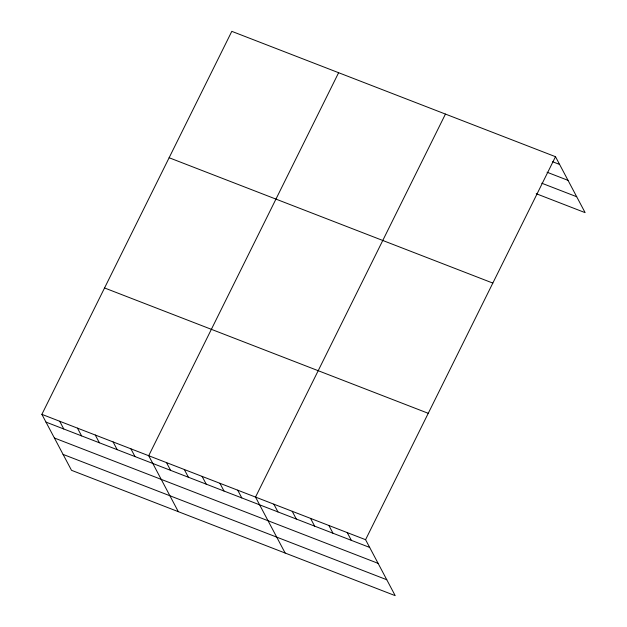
<?xml version="1.0" encoding="UTF-8"?>
<svg xmlns="http://www.w3.org/2000/svg" width="627" height="627" viewBox="0 0 627 627"><rect width="100%" height="100%" fill="white"/><g stroke="black" fill="none" stroke-linecap="round" stroke-linejoin="round"><path stroke-width="0.94" d="M41.876 414.353L365.58 539.698L395.198 595.65L71.502 470.305L41.876 414.353L231.802 31.35L555.498 156.695L585.124 212.647L536.21 193.704M338.619 72.716L148.701 455.719L178.319 511.671M445.444 114.083L255.518 497.086L285.144 553.03M365.58 539.698L555.498 156.695M552.614 161.735L559.597 164.439M547.058 172.229L568.023 180.349M541.759 183.209L576.699 196.737M169.125 157.738L492.83 283.09M104.552 287.965L428.249 413.311M45.975 422.096L369.679 547.442M54.4 438.007L378.097 563.352M63.076 454.395L386.781 579.74M347.233 532.597L351.332 540.341M328.893 525.497L332.992 533.24M310.545 518.396L314.644 526.131M292.206 511.287L296.305 519.031M273.866 504.186L277.965 511.93M237.719 490.189L241.818 497.932M219.912 483.292L224.011 491.035M202.106 476.402L206.205 484.146M184.307 469.505L188.406 477.249M166.5 462.616L170.599 470.352M130.894 448.822L134.993 456.566M113.087 441.933L117.186 449.677M95.288 435.036L99.387 442.78M77.482 428.139L81.581 435.883M59.683 421.25L63.782 428.993"/></g></svg>
